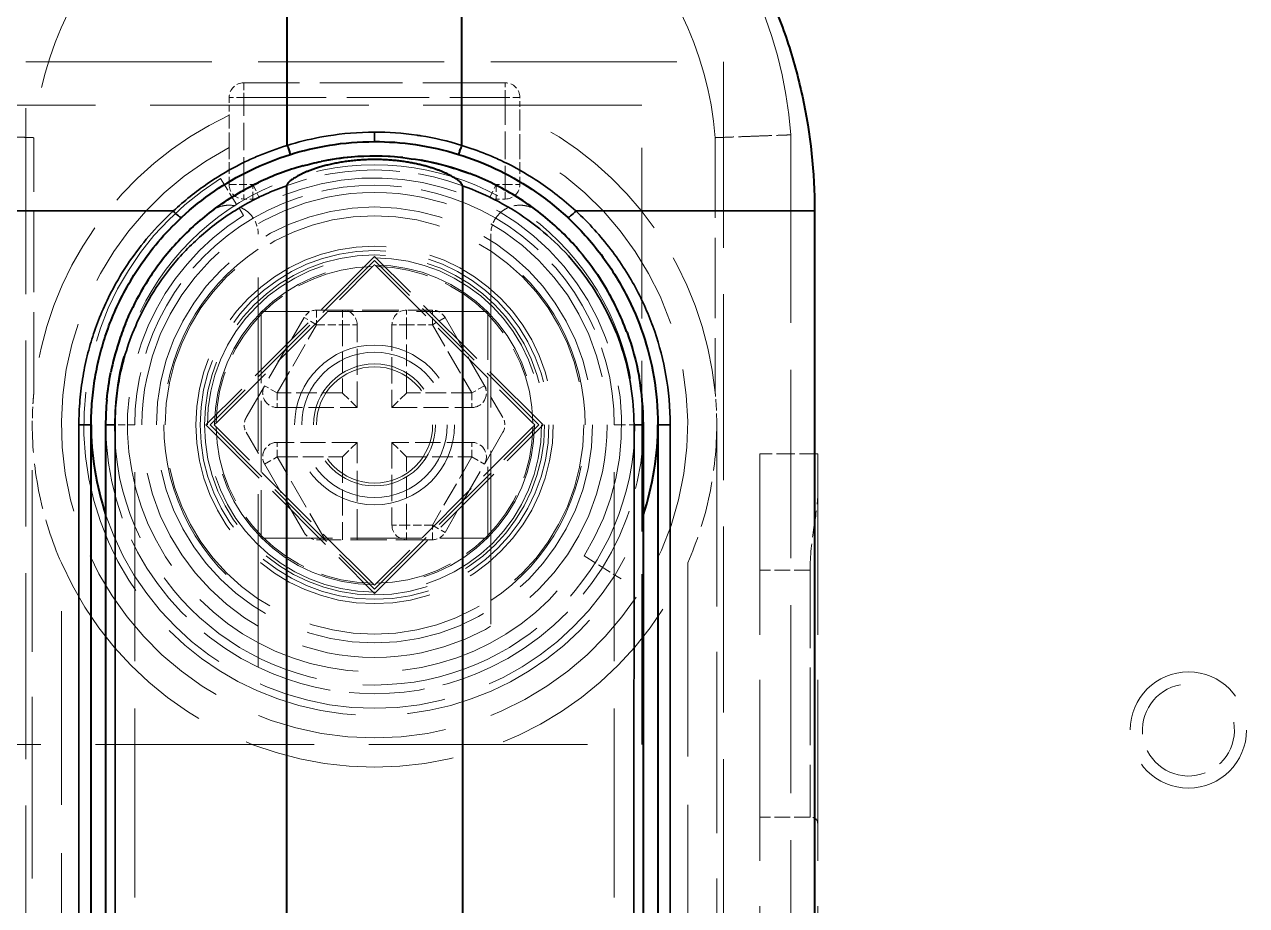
# Model space of a CAD drawing. Header units: millimetres. Extents: x 0 to 2523, y 0 to 1782.
# Drawn here: x 858.29 to 900.33, y 916.43 to 946.76 of the extents above; entities that cross this region are included whole.
import ezdxf

# ---------------------------------------------------------------- set-up
doc = ezdxf.new("R2010")
doc.units = ezdxf.units.MM
doc.header["$LTSCALE"] = 3
doc.linetypes.add('DASHED', pattern=[0.2067, 0.1654, -0.0413])
for name, color, linetype, lineweight in [('가려진 것(ISO)', 2, 'DASHED', 18), ('가려진 좁은 것(ISO)', 2, 'DASHED', 18), ('가시적인 것(ISO)', 3, 'Continuous', 40), ('가시적인 좁은 것(ISO)', 3, 'Continuous', 35)]:
    doc.layers.add(name, color=color, linetype=linetype, lineweight=lineweight)

msp = doc.modelspace()

# ---------------------------------------------------------------- linework, layer by layer
at = {"layer": '가려진 것(ISO)', "ltscale": 12.901145}
for p, q in [((858.3337, 849.4732), (858.3337, 945.4732)), ((858.3337, 945.4732), (882.3337, 945.4732)), ((882.3337, 945.4732), (882.3337, 849.4732))]:
    msp.add_line(p, q, dxfattribs=at)
at = {"layer": '가려진 것(ISO)', "ltscale": 5.71399}
msp.add_line((874.8337, 944.7465), (865.8337, 944.7465), dxfattribs=at)
at = {"layer": '가려진 것(ISO)', "ltscale": 15.158576}
for p, q in [((879.5332, 943.9732), (851.3337, 943.9732)), ((851.3337, 921.9732), (879.5332, 921.9732))]:
    msp.add_line(p, q, dxfattribs=at)
at = {"layer": '가려진 것(ISO)', "ltscale": 0.390028}
for p, q in [((865.3337, 944.2465), (865.3337, 943.632)), ((875.3337, 943.632), (875.3337, 944.2465))]:
    msp.add_line(p, q, dxfattribs=at)
at = {"layer": '가려진 것(ISO)', "ltscale": 11.82605}
msp.add_line((879.5332, 921.9732), (879.5332, 943.9732), dxfattribs=at)
at = {"layer": '가려진 것(ISO)', "ltscale": 5.565338}
for p, q in [((858.6137, 934.0923), (858.6137, 942.8581)), ((882.0537, 942.8581), (882.0537, 934.0923))]:
    msp.add_line(p, q, dxfattribs=at)
at = {"layer": '가려진 것(ISO)', "ltscale": 13.045907}
msp.add_line((884.6537, 942.9553), (884.6537, 853.9679), dxfattribs=at)
at = {"layer": '가려진 것(ISO)', "ltscale": 0.80587}
for p, q in [((865.3337, 942.5159), (865.3337, 941.2465)), ((875.3337, 942.5159), (875.3337, 941.2465))]:
    msp.add_line(p, q, dxfattribs=at)
at = {"layer": '가려진 것(ISO)', "ltscale": 0.952248}
for p, q in [((865.0346, 941.4537), (865.8294, 940.1816)), ((877.5422, 928.4689), (878.8142, 927.674))]:
    msp.add_line(p, q, dxfattribs=at)
at = {"layer": '가려진 것(ISO)', "ltscale": 0.197438}
for p, q in [((866.1449, 940.7465), (865.8337, 940.7465)), ((874.8337, 940.7465), (874.5226, 940.7465))]:
    msp.add_line(p, q, dxfattribs=at)
at = {"layer": '가려진 것(ISO)', "ltscale": 12.0163}
for p, q in [((866.3337, 924.6328), (866.3337, 939.5354)), ((874.3337, 939.5354), (874.3337, 924.6328))]:
    msp.add_line(p, q, dxfattribs=at)
at = {"layer": '가려진 것(ISO)', "ltscale": 5.206071}
for p, q in [((870.3337, 938.7715), (864.5355, 932.9732)), ((876.132, 932.9732), (870.3337, 938.7715)), ((864.5355, 932.9732), (870.3337, 927.1749)), ((870.3337, 927.1749), (876.132, 932.9732))]:
    msp.add_line(p, q, dxfattribs=at)
at = {"layer": '가려진 것(ISO)', "ltscale": 5.079091}
for p, q in [((870.3337, 938.63), (864.6769, 932.9732)), ((875.9906, 932.9732), (870.3337, 938.63)), ((864.6769, 932.9732), (870.3337, 927.3163)), ((870.3337, 927.3163), (875.9906, 932.9732))]:
    msp.add_line(p, q, dxfattribs=at)
at = {"layer": '가려진 것(ISO)', "ltscale": 4.833887}
for p, q in [((864.8841, 933.039), (870.2679, 938.4228)), ((875.7833, 932.9074), (870.3996, 927.5236))]:
    msp.add_line(p, q, dxfattribs=at)
at = {"layer": '가려진 것(ISO)', "ltscale": 4.833891}
msp.add_line((870.3996, 938.4228), (875.7833, 933.039), dxfattribs=at)
at = {"layer": '가려진 것(ISO)', "ltscale": 4.952111}
for p, q in [((874.2337, 936.8732), (866.4337, 936.8732)), ((866.4337, 936.8732), (866.4337, 929.0732)), ((874.2337, 929.0732), (874.2337, 936.8732)), ((866.4337, 929.0732), (874.2337, 929.0732))]:
    msp.add_line(p, q, dxfattribs=at)
at = {"layer": '가려진 것(ISO)', "ltscale": 2.529157}
for p, q in [((868.3419, 936.9232), (872.3256, 936.9232)), ((865.917, 933.2232), (867.9089, 936.6732)), ((872.7586, 936.6732), (874.7505, 933.2232)), ((867.9089, 929.2732), (865.917, 932.7232)), ((874.7505, 932.7232), (872.7586, 929.2732)), ((872.3256, 929.0232), (868.3419, 929.0232))]:
    msp.add_line(p, q, dxfattribs=at)
at = {"layer": '가려진 것(ISO)', "ltscale": 1.809362}
for p, q in [((869.7337, 933.5732), (869.7337, 936.4232)), ((870.9337, 936.4232), (870.9337, 933.5732)), ((870.9337, 932.3732), (870.9337, 929.5232))]:
    msp.add_line(p, q, dxfattribs=at)
at = {"layer": '가려진 것(ISO)', "ltscale": 0.60626}
for p, q in [((869.7337, 933.5732), (869.2337, 934.0732)), ((870.9337, 933.5732), (871.4337, 934.0732)), ((869.7337, 932.3732), (869.2337, 931.8732)), ((870.9337, 932.3732), (871.4337, 931.8732))]:
    msp.add_line(p, q, dxfattribs=at)
at = {"layer": '가려진 것(ISO)', "ltscale": 1.745003}
for p, q in [((866.9851, 933.5732), (869.7337, 933.5732)), ((870.9337, 933.5732), (873.6824, 933.5732)), ((869.7337, 932.3732), (866.9851, 932.3732)), ((873.6824, 932.3732), (870.9337, 932.3732))]:
    msp.add_line(p, q, dxfattribs=at)
at = {"layer": '가려진 것(ISO)', "ltscale": 12.584246}
for p, q in [((858.5604, 854.9383), (858.5604, 932.9732)), ((882.107, 932.9732), (882.107, 854.9383))]:
    msp.add_line(p, q, dxfattribs=at)
at = {"layer": '가려진 것(ISO)', "ltscale": 4.833877}
msp.add_line((870.2679, 927.5236), (864.8842, 932.9074), dxfattribs=at)
at = {"layer": '가려진 것(ISO)', "ltscale": 2.126811}
msp.add_line((869.7337, 929.0232), (869.7337, 932.3732), dxfattribs=at)
at = {"layer": '가려진 것(ISO)', "ltscale": 1.269698}
msp.add_line((885.5837, 931.9732), (883.5837, 931.9732), dxfattribs=at)
at = {"layer": '가려진 것(ISO)', "ltscale": 12.54278}
for p, q in [((883.5837, 931.9732), (883.5837, 861.9732)), ((885.5837, 931.9732), (885.5837, 861.9732))]:
    msp.add_line(p, q, dxfattribs=at)
at = {"layer": '가려진 것(ISO)', "ltscale": 5.39654}
msp.add_line((885.3158, 927.9732), (885.3158, 919.4732), dxfattribs=at)
at = {"layer": '가려진 것(ISO)', "ltscale": 1.099577}
msp.add_line((885.3158, 919.4732), (883.5837, 919.4732), dxfattribs=at)
at = {"layer": '가려진 것(ISO)', "ltscale": 13.510047}
msp.add_circle((870.3337, 932.9732), 8, dxfattribs=at)
at = {"layer": '가려진 것(ISO)', "ltscale": 12.665669}
for radius in [7.5, 2.5]:
    msp.add_circle((870.3337, 932.9732), radius, dxfattribs=at)
at = {"layer": '가려진 것(ISO)', "ltscale": 12.463018}
msp.add_circle((870.3337, 932.9732), 6.15, dxfattribs=at)
at = {"layer": '가려진 것(ISO)', "ltscale": 12.159042}
msp.add_circle((870.3337, 932.9732), 6, dxfattribs=at)
at = {"layer": '가려진 것(ISO)', "ltscale": 11.855066}
msp.add_circle((870.3337, 932.9732), 5.85, dxfattribs=at)
at = {"layer": '가려진 것(ISO)', "ltscale": 14.56552}
msp.add_circle((870.3337, 932.9732), 5.75, dxfattribs=at)
at = {"layer": '가려진 것(ISO)', "ltscale": 13.932237}
msp.add_circle((870.3337, 932.9732), 2.75, dxfattribs=at)
at = {"layer": '가려진 것(ISO)', "ltscale": 10.639162}
msp.add_circle((870.3337, 932.9732), 2.1, dxfattribs=at)
at = {"layer": '가려진 것(ISO)', "ltscale": 10.132536}
msp.add_circle((898.3337, 922.4732), 2, dxfattribs=at)
at = {"layer": '가려진 것(ISO)', "ltscale": 13.887634}
msp.add_arc((870.3337, 941.9346), 14.3563, 4.07705, 175.92295, dxfattribs=at)
at = {"layer": '가려진 것(ISO)', "ltscale": 14.144746}
msp.add_arc((870.3337, 941.9346), 11.7563, 4.50559, 175.49441, dxfattribs=at)
at = {"layer": '가려진 것(ISO)', "ltscale": 0.498548}
for centre, start, end in [((865.8337, 944.2465), 90, 180), ((874.8337, 944.2465), 0, 90), ((865.8337, 941.2465), 180, 270), ((874.8337, 941.2465), 270, 0), ((869.2337, 936.4232), 0, 90), ((871.4337, 936.4232), 90, 180), ((871.4337, 929.5232), 180, 270)]:
    msp.add_arc(centre, 0.5, start, end, dxfattribs=at)
at = {"layer": '가려진 것(ISO)', "ltscale": 9.84415}
for start, end in [(115.13102, 174.54576), (5.45424, 64.86898)]:
    msp.add_arc((870.3337, 932.9732), 11.7733, start, end, dxfattribs=at)
at = {"layer": '가려진 것(ISO)', "ltscale": 14.495155}
msp.add_arc((870.3337, 932.9732), 10, 122, 328, dxfattribs=at)
at = {"layer": '가려진 것(ISO)', "ltscale": 12.281009}
msp.add_arc((870.3337, 932.9732), 8.5, 328, 122, dxfattribs=at)
at = {"layer": '가려진 것(ISO)', "ltscale": 5.221189}
msp.add_arc((870.3337, 932.9732), 8.7733, 63.14639, 116.85361, dxfattribs=at)
at = {"layer": '가려진 것(ISO)', "ltscale": 0.148683}
for centre, start, end in [((866.1449, 941.2465), 270, 296.85361), ((874.5226, 941.2465), 243.14639, 270)]:
    msp.add_arc(centre, 0.5, start, end, dxfattribs=at)
at = {"layer": '가려진 것(ISO)', "ltscale": 12.320882}
msp.add_arc((870.3337, 932.9732), 8.5, 122, 328, dxfattribs=at)
at = {"layer": '가려진 것(ISO)', "ltscale": 0.374779}
for centre, start, end in [((865.3337, 939.5354), 0, 33.8306), ((875.3337, 939.5354), 146.1694, 180)]:
    msp.add_arc(centre, 1, start, end, dxfattribs=at)
at = {"layer": '가려진 것(ISO)', "ltscale": 11.532262}
for start, end in [(123.48538, 236.51462), (303.48538, 56.51462)]:
    msp.add_arc((870.3337, 932.9732), 7.25, start, end, dxfattribs=at)
at = {"layer": '가려진 것(ISO)', "ltscale": 0.332332}
for centre, start, end in [((868.3419, 936.4232), 90, 150), ((872.3256, 936.4232), 30, 90), ((866.35, 932.9732), 150, 210), ((874.3175, 932.9732), 330, 30), ((868.3419, 929.5232), 210, 270), ((872.3256, 929.5232), 270, 330)]:
    msp.add_arc(centre, 0.5, start, end, dxfattribs=at)
at = {"layer": '가려진 것(ISO)', "ltscale": 0.664765}
for centre, start, end in [((866.9851, 934.0732), 150, 270), ((873.6824, 934.0732), 270, 30), ((866.9851, 931.8732), 90, 210), ((873.6824, 931.8732), 330, 90)]:
    msp.add_arc(centre, 0.5, start, end, dxfattribs=at)
at = {"layer": '가려진 것(ISO)', "ltscale": 6.598639}
for start, end in [(180, 244.37797), (295.62203, 0)]:
    msp.add_arc((870.3337, 932.9732), 9.25, start, end, dxfattribs=at)
at = {"layer": '가려진 것(ISO)', "ltscale": 13.093872}
msp.add_arc((870.3337, 932.9732), 9.75, 198.42867, 341.57133, dxfattribs=at)
at = {"layer": '가려진 것(ISO)', "ltscale": 14.627704}
msp.add_arc((870.3337, 932.9732), 11.7733, 203.78546, 336.21454, dxfattribs=at)
at = {"layer": '가려진 것(ISO)', "ltscale": 5.252413}
msp.add_arc((870.3337, 932.9732), 9.25, 244.37797, 295.62203, dxfattribs=at)
at = {"layer": '가려진 것(ISO)', "ltscale": 4.733071}
msp.add_arc((898.3337, 922.4732), 1.582, 100, 10, dxfattribs=at)
at = {"layer": '가려진 것(ISO)', "ltscale": 1.056072}
for points, knots in [([(865.3337, 942.5159), (865.3337, 942.6598), (865.3337, 942.8297), (865.3337, 943.0891), (865.3337, 943.2264), (865.3337, 943.4158), (865.3337, 943.5039), (865.3337, 943.6021), (865.3337, 943.6201), (865.3337, 943.632)], [0.47463503, 0.47463503, 0.47463503, 0.47463503, 0.5177997, 0.5177997, 0.55812163, 0.55812163, 0.59579035, 0.59579035, 0.63156744, 0.63156744, 0.63156744, 0.63156744]), ([(875.3337, 943.632), (875.3337, 943.6201), (875.3337, 943.6021), (875.3337, 943.5039), (875.3337, 943.4158), (875.3337, 943.2264), (875.3337, 943.0891), (875.3337, 942.8297), (875.3337, 942.6598), (875.3337, 942.5159)], [-0.63156744, -0.63156744, -0.63156744, -0.63156744, -0.59579035, -0.59579035, -0.55812163, -0.55812163, -0.5177997, -0.5177997, -0.47463503, -0.47463503, -0.47463503, -0.47463503])]:
    msp.add_open_spline(points, degree=3, knots=knots, dxfattribs=at)
at = {"layer": '가려진 것(ISO)', "ltscale": 1.296848}
msp.add_open_spline([(858.6137, 942.8581), (858.6078, 942.8584), (858.599, 942.8587), (858.5697, 942.8598), (858.5405, 942.861), (858.4969, 942.8627), (858.4401, 942.8649), (858.3834, 942.8671), (858.3136, 942.8699), (858.2332, 942.873), (858.1528, 942.8761), (858.0617, 942.8796), (857.9631, 942.8834), (857.8646, 942.8871), (857.7585, 942.8912), (857.649, 942.8953), (857.5395, 942.8995), (857.4265, 942.9037), (857.3137, 942.9079)], degree=3, knots=[0, 0, 0, 0, 0.1666667, 0.1666667, 0.1666667, 0.3333333, 0.3333333, 0.3333333, 0.5, 0.5, 0.5, 0.6666667, 0.6666667, 0.6666667, 0.8333333, 0.8333333, 0.8333333, 1, 1, 1, 1], dxfattribs=at)
at = {"layer": '가려진 것(ISO)', "ltscale": 1.296841}
msp.add_open_spline([(882.0537, 942.8581), (882.0624, 942.8585), (882.0755, 942.859), (882.1176, 942.8606), (882.1598, 942.8623), (882.2225, 942.8647), (882.3022, 942.8678), (882.3819, 942.8709), (882.4785, 942.8747), (882.5881, 942.8789), (882.6978, 942.8831), (882.8205, 942.8878), (882.9502, 942.8927), (883.0799, 942.8977), (883.2166, 942.9028), (883.3537, 942.9079)], degree=3, knots=[0, 0, 0, 0, 0.2, 0.2, 0.2, 0.4, 0.4, 0.4, 0.6, 0.6, 0.6, 0.8, 0.8, 0.8, 1, 1, 1, 1], dxfattribs=at)
at = {"layer": '가려진 것(ISO)', "ltscale": 1.296803}
msp.add_open_spline([(883.3537, 942.9079), (883.4908, 942.913), (883.6275, 942.9181), (883.7573, 942.9229), (883.887, 942.9276), (884.0097, 942.9321), (884.1193, 942.9361), (884.229, 942.9401), (884.3256, 942.9435), (884.4053, 942.9464), (884.485, 942.9493), (884.5477, 942.9515), (884.5899, 942.953), (884.632, 942.9545), (884.6451, 942.955), (884.6537, 942.9553)], degree=3, knots=[0, 0, 0, 0, 0.2, 0.2, 0.2, 0.4, 0.4, 0.4, 0.6, 0.6, 0.6, 0.8, 0.8, 0.8, 1, 1, 1, 1], dxfattribs=at)
at = {"layer": '가려진 것(ISO)', "ltscale": 0.412345}
msp.add_open_spline([(868.4953, 942.0387), (868.2911, 941.9972), (868.0881, 941.9489), (867.8866, 941.8936), (867.8796, 941.8917), (867.8725, 941.8897), (867.8655, 941.8878)], degree=3, knots=[0.506846175, 0.506846175, 0.506846175, 0.506846175, 0.526315789, 0.526315789, 0.526315789, 0.526994896, 0.526994896, 0.526994896, 0.526994896], dxfattribs=at)
at = {"layer": '가려진 것(ISO)', "ltscale": 1.516147}
msp.add_open_spline([(873.6132, 941.6223), (873.3691, 941.7149), (873.1215, 941.797), (872.8709, 941.8684), (872.3585, 942.0146), (871.8338, 942.1163), (871.3032, 942.1722)], degree=3, knots=[0.343868541, 0.343868541, 0.343868541, 0.343868541, 0.368421053, 0.368421053, 0.368421053, 0.418619154, 0.418619154, 0.418619154, 0.418619154], dxfattribs=at)
at = {"layer": '가려진 것(ISO)', "ltscale": 1.15054}
msp.add_open_spline([(866.3473, 941.3201), (866.3298, 941.3117), (866.3124, 941.3034), (866.295, 941.2949), (865.7812, 941.0456), (865.2872, 940.7461), (864.8301, 940.4077), (864.8248, 940.4038), (864.8196, 940.3999), (864.8143, 940.396)], degree=3, knots=[0.577166266, 0.577166266, 0.577166266, 0.577166266, 0.578947368, 0.578947368, 0.578947368, 0.631578947, 0.631578947, 0.631578947, 0.632184069, 0.632184069, 0.632184069, 0.632184069], dxfattribs=at)
at = {"layer": '가려진 것(ISO)', "ltscale": 1.243258}
for points, knots in [([(866.1644, 940.0921), (866.1598, 940.0991), (866.155, 940.106), (866.0953, 940.1904), (866.0308, 940.2582), (865.8758, 940.3826), (865.7852, 940.4331), (865.5708, 940.5157), (865.4464, 940.5361), (865.2181, 940.5347), (865.1123, 940.5161), (864.9114, 940.4483), (864.8161, 940.3976), (864.7302, 940.3327), (864.7289, 940.3318), (864.7277, 940.3308)], [-0.19610765, -0.19610765, -0.19610765, -0.19610765, -0.19355647, -0.19355647, -0.16478853, -0.16478853, -0.13089559, -0.13089559, -0.08571649, -0.08571649, -0.04378836, -0.04378836, 0, 0, 0.00064711, 0.00064711, 0.00064711, 0.00064711]), ([(874.5031, 940.0921), (874.5077, 940.0991), (874.5125, 940.106), (874.5722, 940.1904), (874.6367, 940.2582), (874.7917, 940.3826), (874.8823, 940.4331), (875.0967, 940.5157), (875.221, 940.5361), (875.4494, 940.5347), (875.5552, 940.5161), (875.7561, 940.4483), (875.8513, 940.3976), (875.9373, 940.3327), (875.9386, 940.3318), (875.9398, 940.3308)], [0.20963423, 0.20963423, 0.20963423, 0.20963423, 0.21275224, 0.21275224, 0.24791191, 0.24791191, 0.28933525, 0.28933525, 0.34455235, 0.34455235, 0.39579616, 0.39579616, 0.44931352, 0.44931352, 0.45010441, 0.45010441, 0.45010441, 0.45010441])]:
    msp.add_open_spline(points, degree=3, knots=knots, dxfattribs=at)
at = {"layer": '가려진 것(ISO)', "ltscale": 0.888502}
msp.add_open_spline([(878.1903, 937.8555), (877.9471, 938.2468), (877.6742, 938.6202), (877.3766, 938.9699)], degree=3, dxfattribs=at)
at = {"layer": '가려진 것(ISO)', "ltscale": 0.059254}
for points, knots in [([(870.3337, 938.4886), (870.3114, 938.4662), (870.2886, 938.4435), (870.2679, 938.4228), (870.2679, 938.4228), (870.2679, 938.4228)], [-0.1732924933, -0.1732924933, -0.1732924933, -0.1732924933, -0.1644983658, -0.1644983658, -0.1644968349, -0.1644968349, -0.1644968349, -0.1644968349]), ([(870.3337, 927.4578), (870.3561, 927.4801), (870.3788, 927.5029), (870.3996, 927.5236), (870.3996, 927.5236), (870.3996, 927.5236)], [-0.1732924939, -0.1732924939, -0.1732924939, -0.1732924939, -0.1644983658, -0.1644983658, -0.1644968349, -0.1644968349, -0.1644968349, -0.1644968349])]:
    msp.add_open_spline(points, degree=3, knots=knots, dxfattribs=at)
at = {"layer": '가려진 것(ISO)', "ltscale": 0.059244}
for points in [[(870.3996, 938.4228), (870.3788, 938.4435), (870.3561, 938.4662), (870.3337, 938.4886)], [(864.8841, 933.039), (864.8634, 933.0183), (864.8407, 932.9956), (864.8183, 932.9732)], [(875.7833, 932.9074), (875.8041, 932.9281), (875.8268, 932.9508), (875.8492, 932.9732)]]:
    msp.add_open_spline(points, degree=3, dxfattribs=at)
at = {"layer": '가려진 것(ISO)', "ltscale": 0.390541}
msp.add_open_spline([(862.0147, 937.0175), (862.001, 936.9893), (861.9875, 936.9611), (861.9741, 936.9329), (861.8986, 936.7735), (861.8295, 936.6159), (861.7662, 936.4604)], degree=3, knots=[0.785600935, 0.785600935, 0.785600935, 0.785600935, 0.789473684, 0.789473684, 0.789473684, 0.81141503, 0.81141503, 0.81141503, 0.81141503], dxfattribs=at)
at = {"layer": '가려진 것(ISO)', "ltscale": 1.002448}
msp.add_open_spline([(879.4326, 934.6387), (879.4323, 934.6403), (879.432, 934.6418), (879.4317, 934.6434), (879.3381, 935.1534), (879.2008, 935.6593), (879.0196, 936.1542)], degree=3, knots=[0.052483153, 0.052483153, 0.052483153, 0.052483153, 0.052631579, 0.052631579, 0.052631579, 0.101004983, 0.101004983, 0.101004983, 0.101004983], dxfattribs=at)
at = {"layer": '가려진 것(ISO)', "ltscale": 0.791166}
for points, knots in [([(858.6137, 934.0923), (858.6137, 934.0915), (858.6136, 934.0904), (858.6129, 934.0832), (858.6124, 934.0778), (858.6105, 934.0581), (858.6088, 934.0397), (858.6048, 933.9945), (858.6017, 933.9584), (858.5931, 933.8523), (858.5862, 933.7562), (858.5686, 933.4601), (858.5604, 933.195), (858.5604, 932.9732)], [0, 0, 0, 0, 0.00370525, 0.00370525, 0.00741051, 0.00741051, 0.01482102, 0.01482102, 0.0255823, 0.0255823, 0.05102133, 0.05102133, 0.11757486, 0.11757486, 0.11757486, 0.11757486]), ([(882.107, 932.9732), (882.107, 933.195), (882.0989, 933.4601), (882.0813, 933.7562), (882.0744, 933.8523), (882.0658, 933.9584), (882.0627, 933.9945), (882.0587, 934.0397), (882.057, 934.0581), (882.0551, 934.0778), (882.0546, 934.0832), (882.0539, 934.0904), (882.0538, 934.0915), (882.0537, 934.0923)], [0.11757486, 0.11757486, 0.11757486, 0.11757486, 0.18412839, 0.18412839, 0.20956742, 0.20956742, 0.2203287, 0.2203287, 0.22773921, 0.22773921, 0.23144446, 0.23144446, 0.23514972, 0.23514972, 0.23514972, 0.23514972])]:
    msp.add_open_spline(points, degree=3, knots=knots, dxfattribs=at)
at = {"layer": '가려진 것(ISO)', "ltscale": 3.177325}
for points, knots in [([(859.5604, 928.2249), (859.2412, 928.9492), (858.979, 929.7521), (858.6384, 931.3843), (858.5604, 932.2133), (858.5604, 932.9732)], [-0.47492577, -0.47492577, -0.47492577, -0.47492577, -0.23746289, -0.23746289, 0, 0, 0, 0]), ([(882.107, 932.9732), (882.107, 932.2133), (882.0291, 931.3843), (881.6885, 929.7521), (881.4263, 928.9492), (881.107, 928.2249)], [-1.43309057, -1.43309057, -1.43309057, -1.43309057, -1.19562768, -1.19562768, -0.95816479, -0.95816479, -0.95816479, -0.95816479])]:
    msp.add_open_spline(points, degree=3, knots=knots, dxfattribs=at)
at = {"layer": '가려진 것(ISO)', "ltscale": 0.059252}
for points, knots in [([(864.8183, 932.9732), (864.8407, 932.9508), (864.8634, 932.9281), (864.8841, 932.9074), (864.8841, 932.9074), (864.8842, 932.9074)], [-0.1732924933, -0.1732924933, -0.1732924933, -0.1732924933, -0.1644983658, -0.1644983658, -0.1644970959, -0.1644970959, -0.1644970959, -0.1644970959]), ([(875.8492, 932.9732), (875.8268, 932.9956), (875.8041, 933.0183), (875.7833, 933.039), (875.7833, 933.039), (875.7833, 933.039)], [-0.1732924933, -0.1732924933, -0.1732924933, -0.1732924933, -0.1644983658, -0.1644983658, -0.1644970961, -0.1644970961, -0.1644970961, -0.1644970961])]:
    msp.add_open_spline(points, degree=3, knots=knots, dxfattribs=at)
at = {"layer": '가려진 것(ISO)', "ltscale": 1.844594}
msp.add_open_spline([(885.3158, 927.9732), (885.3158, 928.4609), (885.378, 928.9739), (885.5163, 929.8805), (885.5835, 930.2818), (885.5837, 930.6189)], degree=3, knots=[-0.61266995, -0.61266995, -0.61266995, -0.61266995, -0.46636399, -0.46636399, -0.33262756, -0.33262756, -0.33262756, -0.33262756], dxfattribs=at)
at = {"layer": '가려진 것(ISO)', "ltscale": 0.059255}
msp.add_open_spline([(870.2679, 927.5236), (870.2679, 927.5236), (870.2679, 927.5236), (870.2886, 927.5029), (870.3114, 927.4801), (870.3337, 927.4578)], degree=3, knots=[-0.0536392431, -0.0536392431, -0.0536392431, -0.0536392431, -0.0536377031, -0.0536377031, -0.0448435038, -0.0448435038, -0.0448435038, -0.0448435038], dxfattribs=at)
at = {"layer": '가려진 것(ISO)', "ltscale": 0.694281}
msp.add_open_spline([(885.5837, 919.2052), (885.5837, 919.289), (885.5667, 919.3595), (885.4833, 919.4499), (885.4164, 919.4703), (885.3292, 919.4731), (885.3225, 919.4732), (885.3158, 919.4732)], degree=3, knots=[0.72435056, 0.72435056, 0.72435056, 0.72435056, 0.77462472, 0.77462472, 0.82489887, 0.82489887, 0.82888396, 0.82888396, 0.82888396, 0.82888396], dxfattribs=at)
at = {"layer": '가려진 좁은 것(ISO)', "ltscale": 0.498548}
for p, q in [((865.8337, 944.7465), (865.8337, 944.2465)), ((874.8337, 944.2465), (874.8337, 944.7465)), ((865.8337, 944.2465), (865.3337, 944.2465)), ((875.3337, 944.2465), (874.8337, 944.2465)), ((865.3337, 941.2465), (865.8337, 941.2465)), ((865.8337, 941.2465), (865.8337, 940.7465)), ((866.1449, 940.7465), (866.1449, 941.2465)), ((866.1449, 941.2465), (866.3707, 940.8004)), ((874.2968, 940.8004), (874.5226, 941.2465)), ((874.5226, 941.2465), (874.5226, 940.7465)), ((874.8337, 940.7465), (874.8337, 941.2465)), ((874.8337, 941.2465), (875.3337, 941.2465)), ((868.3419, 936.9232), (868.3419, 936.4232)), ((869.2337, 936.9232), (869.2337, 936.4232)), ((871.4337, 936.4232), (871.4337, 936.9232)), ((872.3256, 936.4232), (872.3256, 936.9232)), ((868.3419, 936.4232), (867.9089, 936.6732)), ((869.2337, 936.4232), (869.7337, 936.4232)), ((871.4337, 936.4232), (870.9337, 936.4232)), ((872.7586, 936.6732), (872.3256, 936.4232)), ((866.9851, 934.0732), (866.5521, 934.3232)), ((874.1154, 934.3232), (873.6824, 934.0732)), ((866.9851, 934.0732), (866.9851, 933.5732)), ((873.6824, 934.0732), (873.6824, 933.5732)), ((866.9851, 931.8732), (866.9851, 932.3732)), ((873.6824, 931.8732), (873.6824, 932.3732)), ((866.5521, 931.6232), (866.9851, 931.8732)), ((873.6824, 931.8732), (874.1154, 931.6232)), ((871.4337, 929.5232), (870.9337, 929.5232)), ((871.4337, 929.0232), (871.4337, 929.5232)), ((872.3256, 929.5232), (872.7586, 929.2732)), ((872.3256, 929.0232), (872.3256, 929.5232))]:
    msp.add_line(p, q, dxfattribs=at)
at = {"layer": '가려진 좁은 것(ISO)', "ltscale": 1.904597}
for p, q in [((865.8337, 941.2465), (865.8337, 944.2465)), ((874.8337, 944.2465), (874.8337, 941.2465))]:
    msp.add_line(p, q, dxfattribs=at)
at = {"layer": '가려진 좁은 것(ISO)', "ltscale": 5.71399}
msp.add_line((865.8337, 944.2465), (874.8337, 944.2465), dxfattribs=at)
at = {"layer": '가려진 좁은 것(ISO)', "ltscale": 0.197438}
for p, q in [((866.1449, 941.2465), (865.8337, 941.2465)), ((874.8337, 941.2465), (874.5226, 941.2465))]:
    msp.add_line(p, q, dxfattribs=at)
at = {"layer": '가려진 좁은 것(ISO)', "ltscale": 1.722727}
for p, q in [((866.9851, 934.0732), (868.3419, 936.4232)), ((872.3256, 936.4232), (873.6824, 934.0732)), ((873.6824, 931.8732), (872.3256, 929.5232))]:
    msp.add_line(p, q, dxfattribs=at)
at = {"layer": '가려진 좁은 것(ISO)', "ltscale": 0.56614}
for p, q in [((868.3419, 936.4232), (869.2337, 936.4232)), ((871.4337, 936.4232), (872.3256, 936.4232)), ((872.3256, 929.5232), (871.4337, 929.5232))]:
    msp.add_line(p, q, dxfattribs=at)
at = {"layer": '가려진 좁은 것(ISO)', "ltscale": 1.491912}
for p, q in [((869.2337, 936.4232), (869.2337, 934.0732)), ((871.4337, 934.0732), (871.4337, 936.4232)), ((871.4337, 929.5232), (871.4337, 931.8732))]:
    msp.add_line(p, q, dxfattribs=at)
at = {"layer": '가려진 좁은 것(ISO)', "ltscale": 1.427554}
for p, q in [((869.2337, 934.0732), (866.9851, 934.0732)), ((873.6824, 934.0732), (871.4337, 934.0732)), ((866.9851, 931.8732), (869.2337, 931.8732)), ((871.4337, 931.8732), (873.6824, 931.8732))]:
    msp.add_line(p, q, dxfattribs=at)
at = {"layer": '가려진 좁은 것(ISO)', "ltscale": 0.470491}
msp.add_line((862.0837, 932.9732), (861.4086, 932.9732), dxfattribs=at)
at = {"layer": '가려진 좁은 것(ISO)', "ltscale": 13.116171}
for p, q in [((862.0837, 867.9065), (862.0837, 932.9732)), ((878.5837, 867.9065), (878.5837, 932.9732))]:
    msp.add_line(p, q, dxfattribs=at)
at = {"layer": '가려진 좁은 것(ISO)', "ltscale": 0.997197}
msp.add_line((879.5837, 932.9732), (878.5837, 932.9732), dxfattribs=at)
at = {"layer": '가려진 좁은 것(ISO)', "ltscale": 2.089287}
msp.add_line((868.6306, 929.0232), (866.9851, 931.8732), dxfattribs=at)
at = {"layer": '가려진 좁은 것(ISO)', "ltscale": 1.809362}
msp.add_line((869.2337, 931.8732), (869.2337, 929.0232), dxfattribs=at)
at = {"layer": '가려진 좁은 것(ISO)', "ltscale": 13.426841}
for p, q in [((859.5604, 869.943), (859.5604, 928.2249)), ((881.107, 928.2249), (881.107, 869.943))]:
    msp.add_line(p, q, dxfattribs=at)
at = {"layer": '가려진 좁은 것(ISO)', "ltscale": 1.099577}
msp.add_line((885.3158, 927.9732), (883.5837, 927.9732), dxfattribs=at)
at = {"layer": '가려진 좁은 것(ISO)', "ltscale": 12.955171}
msp.add_circle((870.3337, 932.9732), 8.95, dxfattribs=at)
at = {"layer": '가려진 좁은 것(ISO)', "ltscale": 12.159042}
msp.add_circle((870.3337, 932.9732), 7.2, dxfattribs=at)
at = {"layer": '가려진 좁은 것(ISO)', "ltscale": 13.932237}
msp.add_circle((870.3337, 932.9732), 5.5, dxfattribs=at)
at = {"layer": '가려진 좁은 것(ISO)', "ltscale": 10.132536}
msp.add_circle((870.3337, 932.9732), 2, dxfattribs=at)
at = {"layer": '가려진 좁은 것(ISO)', "ltscale": 13.198709}
msp.add_arc((870.3337, 932.9732), 10.7733, 117.65265, 62.34735, dxfattribs=at)
at = {"layer": '가려진 좁은 것(ISO)', "ltscale": 5.518756}
msp.add_arc((870.3337, 932.9732), 9.2733, 63.14639, 116.85361, dxfattribs=at)
at = {"layer": '가려진 좁은 것(ISO)', "ltscale": 5.550123}
msp.add_arc((870.3337, 932.9732), 8.25, 59.644, 120.356, dxfattribs=at)
at = {"layer": '가려진 좁은 것(ISO)', "ltscale": 5.452487}
for start, end in [(120.356, 180), (0, 59.644)]:
    msp.add_arc((870.3337, 932.9732), 8.25, start, end, dxfattribs=at)
at = {"layer": '가려진 좁은 것(ISO)', "ltscale": 5.351567}
for start, end in [(90.69223, 179.30793), (270.69223, 359.30793)]:
    msp.add_arc((870.3337, 932.9732), 5.45, start, end, dxfattribs=at)
at = {"layer": '가려진 좁은 것(ISO)', "ltscale": 5.35157}
msp.add_arc((870.3337, 932.9732), 5.45, 0.69221, 89.30796, dxfattribs=at)
at = {"layer": '가려진 좁은 것(ISO)', "ltscale": 5.351559}
msp.add_arc((870.3337, 932.9732), 5.45, 180.69221, 269.30777, dxfattribs=at)
at = {"layer": '가시적인 것(ISO)'}
for p, q in [((867.3337, 942.5932), (867.3337, 949.1418)), ((873.3337, 942.5932), (873.3337, 949.1418)), ((867.3108, 941.2061), (867.3108, 871.0084)), ((873.3567, 941.206), (873.3567, 871.0084)), ((885.4712, 940.3379), (885.4712, 852.984)), ((860.5837, 852.9763), (860.5837, 932.9732)), ((861.0837, 932.9732), (861.0837, 844.6232)), ((879.5837, 844.6229), (879.5837, 932.9733)), ((880.0837, 932.9732), (880.0837, 852.9777))]:
    msp.add_line(p, q, dxfattribs=at)
for points, knots in [([(883.7973, 948.0381), (884.0759, 947.4379), (884.3202, 946.8214), (884.7388, 945.5657), (884.9133, 944.9263), (885.3319, 942.9852), (885.4712, 941.6608), (885.4712, 940.3379)], [-0.79365146, -0.79365146, -0.79365146, -0.79365146, -0.59526888, -0.59526888, -0.39685764, -0.39685764, -0.000001, -0.000001, -0.000001, -0.000001]), ([(870.3349, 942.7232), (870.7895, 942.7231), (871.2616, 942.6913), (871.7458, 942.6204), (872.23, 942.5495), (872.7262, 942.4396), (873.2267, 942.2841)], [0.00000001, 0.00000001, 0.00000001, 0.00000001, 0.5, 0.5, 0.5, 1, 1, 1, 1]), ([(863.6995, 940.1181), (864.0534, 940.4467), (864.432, 940.7486), (864.8235, 941.0168), (865.215, 941.285), (865.6185, 941.5209), (866.053, 941.7332), (866.4875, 941.9455), (866.9537, 942.1328), (867.4408, 942.2841)], [0, 0, 0, 0, 0.33333333, 0.33333333, 0.33333333, 0.66666667, 0.66666667, 0.66666667, 1, 1, 1, 1]), ([(867.3338, 942.5932), (867.3503, 942.5425), (867.3676, 942.486), (867.3829, 942.4388), (867.3981, 942.3917), (867.4115, 942.3527), (867.4216, 942.3255), (867.4317, 942.2982), (867.4383, 942.2833), (867.4408, 942.2841)], [0, 0, 0, 0, 0.33333333, 0.33333333, 0.33333333, 0.66666667, 0.66666667, 0.66666667, 1, 1, 1, 1]), ([(871.3032, 942.1722), (871.2775, 942.175), (871.2518, 942.1776), (871.226, 942.1801), (870.6692, 942.234), (870.1064, 942.2374), (869.5469, 942.1897), (869.1944, 942.1596), (868.8432, 942.1092), (868.4953, 942.0387)], [0.418619154, 0.418619154, 0.418619154, 0.418619154, 0.421052632, 0.421052632, 0.421052632, 0.473684211, 0.473684211, 0.473684211, 0.506846175, 0.506846175, 0.506846175, 0.506846175]), ([(873.2267, 942.2841), (873.229, 942.2834), (873.2355, 942.2983), (873.2457, 942.3255), (873.2558, 942.3528), (873.2693, 942.3917), (873.2846, 942.4388), (873.2999, 942.486), (873.3173, 942.5425), (873.3337, 942.5932)], [0, 0, 0, 0, 0.3333333, 0.3333333, 0.3333333, 0.6666667, 0.6666667, 0.6666667, 1, 1, 1, 1]), ([(873.2267, 942.2841), (873.6472, 942.1535), (874.0729, 941.9897), (874.4938, 941.7911), (874.9148, 941.5925), (875.3313, 941.3598), (875.746, 941.0831), (876.1606, 940.8064), (876.5728, 940.485), (876.968, 940.1181)], [0, 0, 0, 0, 0.33333333, 0.33333333, 0.33333333, 0.66666667, 0.66666667, 0.66666667, 0.99999998, 0.99999998, 0.99999998, 0.99999998]), ([(877.3766, 938.9699), (877.3034, 939.0558), (877.2288, 939.1403), (877.1527, 939.2233), (876.7624, 939.6492), (876.3346, 940.0355), (875.8788, 940.3769), (875.423, 940.7183), (874.9392, 941.0149), (874.4354, 941.2641), (874.1667, 941.397), (873.8923, 941.5165), (873.6132, 941.6223)], [0.20027112, 0.20027112, 0.20027112, 0.20027112, 0.21052632, 0.21052632, 0.21052632, 0.26315789, 0.26315789, 0.26315789, 0.31578947, 0.31578947, 0.31578947, 0.34386854, 0.34386854, 0.34386854, 0.34386854]), ([(860.5837, 932.9732), (860.5837, 933.2515), (860.5957, 933.5272), (860.6187, 933.7983), (860.6417, 934.0694), (860.6757, 934.336), (860.7204, 934.6), (860.7651, 934.864), (860.8207, 935.1254), (860.8845, 935.3763), (860.9483, 935.6272), (861.0198, 935.8676), (861.1017, 936.1087), (861.1836, 936.3498), (861.2759, 936.5916), (861.3845, 936.8429), (861.4932, 937.0941), (861.6185, 937.3549), (861.7632, 937.6216), (861.9078, 937.8883), (862.0718, 938.1611), (862.2589, 938.4376), (862.4461, 938.7142), (862.6564, 938.9946), (862.8951, 939.2763), (863.1338, 939.558), (863.401, 939.8409), (863.6995, 940.1181)], [0, 0, 0, 0, 0.1111111, 0.1111111, 0.1111111, 0.2222222, 0.2222222, 0.2222222, 0.3333333, 0.3333333, 0.3333333, 0.4444444, 0.4444444, 0.4444444, 0.5555556, 0.5555556, 0.5555556, 0.6666667, 0.6666667, 0.6666667, 0.7777778, 0.7777778, 0.7777778, 0.8888889, 0.8888889, 0.8888889, 1, 1, 1, 1]), ([(864.8143, 940.396), (864.3633, 940.0606), (863.9489, 939.6871), (863.5864, 939.3006), (863.2197, 938.9095), (862.9052, 938.5058), (862.6393, 938.1072), (862.3929, 937.7379), (862.1876, 937.3733), (862.0147, 937.0175)], [0.63218407, 0.63218407, 0.63218407, 0.63218407, 0.68421053, 0.68421053, 0.68421053, 0.73684211, 0.73684211, 0.73684211, 0.78560093, 0.78560093, 0.78560093, 0.78560093]), ([(876.968, 940.1181), (877.406, 939.7114), (877.7904, 939.2796), (878.1251, 938.8347), (878.4598, 938.3898), (878.7446, 937.9317), (878.9829, 937.4737), (879.2212, 937.0158), (879.4141, 936.5586), (879.5721, 936.0902), (879.7301, 935.6217), (879.8539, 935.1425), (879.9428, 934.6248), (880.0318, 934.1072), (880.0837, 933.5509), (880.0837, 932.9732)], [0, 0, 0, 0, 0.2, 0.2, 0.2, 0.4, 0.4, 0.4, 0.6, 0.6, 0.6, 0.8, 0.8, 0.8, 1, 1, 1, 1]), ([(879.0196, 936.1542), (879.0036, 936.1978), (878.9873, 936.2413), (878.9707, 936.2847), (878.765, 936.821), (878.5068, 937.3436), (878.2014, 937.8377), (878.1977, 937.8436), (878.194, 937.8496), (878.1903, 937.8555)], [0.101004983, 0.101004983, 0.101004983, 0.101004983, 0.105263158, 0.105263158, 0.105263158, 0.157894737, 0.157894737, 0.157894737, 0.158528864, 0.158528864, 0.158528864, 0.158528864]), ([(861.7662, 936.4604), (861.6777, 936.2429), (861.6005, 936.0295), (861.533, 935.8209), (861.4173, 935.4632), (861.3299, 935.1195), (861.264, 934.7904)], [0.81141503, 0.81141503, 0.81141503, 0.81141503, 0.842105263, 0.842105263, 0.842105263, 0.894723369, 0.894723369, 0.894723369, 0.894723369]), ([(860.5837, 932.9732), (860.5837, 932.4847), (860.6227, 931.9501), (860.7936, 930.8908), (860.9254, 930.3662), (861.0837, 929.891)], [0, 0, 0, 0, 0.15025987, 0.15025987, 0.30051975, 0.30051975, 0.30051975, 0.30051975]), ([(879.5837, 929.891), (879.7421, 930.3662), (879.8739, 930.8908), (880.0448, 931.9501), (880.0837, 932.4847), (880.0837, 932.9732)], [0.59163886, 0.59163886, 0.59163886, 0.59163886, 0.74189874, 0.74189874, 0.89215861, 0.89215861, 0.89215861, 0.89215861])]:
    msp.add_open_spline(points, degree=3, knots=knots, dxfattribs=at)
for points in [[(867.4408, 942.2841), (867.8599, 942.4143), (868.7646, 942.6335), (869.7943, 942.7232), (870.3349, 942.7232)], [(867.8655, 941.8878), (867.3466, 941.7441), (866.8383, 941.5546), (866.3473, 941.3201)], [(873.3567, 941.206), (873.3567, 941.2221), (873.346, 941.2525), (873.3164, 941.2948), (873.2802, 941.333), (873.2381, 941.3703), (873.1904, 941.4074), (873.1367, 941.4448), (873.0764, 941.4831), (873.0092, 941.5223), (872.935, 941.5622), (872.8545, 941.6024), (872.7677, 941.6427), (872.6728, 941.6836), (872.57, 941.7247), (872.459, 941.7657), (872.3398, 941.8063), (872.2122, 941.8462), (872.076, 941.885), (871.9313, 941.9222), (871.7779, 941.9575), (871.6159, 941.9903), (871.4453, 942.0202), (871.2662, 942.0466), (871.0789, 942.0691), (870.8829, 942.0871), (870.6802, 942.0999), (870.4724, 942.107), (870.2615, 942.108), (870.0492, 942.1028), (869.8374, 942.0912), (869.6279, 942.0734), (869.4227, 942.0496), (869.2233, 942.0205), (869.0316, 941.9866), (868.8493, 941.9487), (868.6777, 941.9078), (868.5187, 941.8649), (868.3729, 941.821), (868.2394, 941.7767), (868.1176, 941.7325), (868.007, 941.6888), (867.9065, 941.6458), (867.816, 941.6039), (867.7329, 941.5624), (867.6571, 941.5216), (867.5892, 941.4819), (867.5289, 941.4434), (867.4755, 941.406), (867.4284, 941.3693), (867.3869, 941.3324), (867.3512, 941.2946), (867.3218, 941.2526), (867.3108, 941.222), (867.3108, 941.2061)], [(867.8655, 941.8878), (868.0734, 941.9454), (868.2836, 941.9957), (868.4953, 942.0386)], [(871.3032, 942.1722), (872.0921, 942.0892), (872.8756, 941.902), (873.6132, 941.6223)], [(864.8143, 940.396), (865.2921, 940.7513), (865.8076, 941.0623), (866.3473, 941.3201)], [(877.3766, 938.9699), (877.6745, 938.62), (877.9472, 938.2467), (878.1903, 937.8555)], [(861.7663, 936.4604), (861.843, 936.6489), (861.9259, 936.8348), (862.0147, 937.0175)], [(879.0196, 936.1542), (879.1992, 935.6638), (879.338, 935.1547), (879.4325, 934.6387)], [(861.1245, 933.8409), (861.1546, 934.1596), (861.2012, 934.4771), (861.264, 934.7904)], [(879.5837, 932.9733), (879.5837, 933.5269), (879.5339, 934.0853), (879.4326, 934.6387)], [(861.1245, 933.8409), (861.0961, 933.539), (861.0837, 933.2487), (861.0837, 932.9732)]]:
    msp.add_open_spline(points, degree=3, dxfattribs=at)
at = {"layer": '가시적인 좁은 것(ISO)'}
for p, q in [((855.1963, 940.3379), (863.4126, 940.3379)), ((877.2549, 940.3379), (885.4712, 940.3379)), ((860.1621, 852.9763), (860.1621, 932.9732)), ((860.5837, 932.9732), (860.1621, 932.9732)), ((861.0837, 932.9732), (861.4086, 932.9732)), ((861.4086, 932.9732), (861.4086, 844.6232)), ((879.259, 844.6237), (879.2605, 932.973)), ((880.0837, 932.9732), (880.5054, 932.9732)), ((880.5054, 932.9732), (880.5054, 852.9763))]:
    msp.add_line(p, q, dxfattribs=at)
for centre, major_axis, ratio, start_param, end_param in [((870.335, 943.0232), (0, -0.3), 0.0000112, 4.6212979, 6.2831853), ((863.4954, 940.3379), (0.2041, -0.2198), 0.2058047, 4.5235686, 6.2831853), ((877.1721, 940.3379), (-0.2041, -0.2198), 0.2058047, 0, 1.7596166)]:
    msp.add_ellipse(centre, major_axis=major_axis, ratio=ratio, start_param=start_param, end_param=end_param, dxfattribs=at)
for points, knots in [([(867.3338, 942.5932), (867.6872, 942.7048), (868.0592, 942.7982), (868.4525, 942.8721), (868.5461, 942.8897), (868.6409, 942.9061), (868.7369, 942.9215), (869.2365, 943.0013), (869.7697, 943.0505), (870.335, 943.0505)], [0, 0, 0, 0, 0.4038634, 0.4038634, 0.4038634, 0.5, 0.5, 0.5, 1, 1, 1, 1]), ([(870.335, 943.0505), (870.8107, 943.0504), (871.2979, 943.0152), (871.7982, 942.9421), (871.8393, 942.9361), (871.8805, 942.9298), (871.9218, 942.9233), (872.3827, 942.8504), (872.8545, 942.7445), (873.3337, 942.5932)], [0.00000001, 0.00000001, 0.00000001, 0.00000001, 0.5, 0.5, 0.5, 0.54110047, 0.54110047, 0.54110047, 0.9999982, 0.9999982, 0.9999982, 0.9999982]), ([(863.4126, 940.3379), (863.7854, 940.6833), (864.1807, 940.9965), (864.5899, 941.2768), (864.6583, 941.3237), (864.7271, 941.3696), (864.7963, 941.4146), (865.1415, 941.6388), (865.4981, 941.8412), (865.877, 942.0239), (866.0267, 942.0962), (866.18, 942.1653), (866.3365, 942.2313), (866.6556, 942.3657), (866.9884, 942.4867), (867.3338, 942.5931)], [0, 0, 0, 0, 0.33333333, 0.33333333, 0.33333333, 0.38903885, 0.38903885, 0.38903885, 0.66666667, 0.66666667, 0.66666667, 0.77640056, 0.77640056, 0.77640056, 0.99999695, 0.99999695, 0.99999695, 0.99999695]), ([(873.3337, 942.5932), (873.6157, 942.5063), (873.8974, 942.4077), (874.178, 942.2949), (874.3403, 942.2297), (874.5023, 942.1597), (874.6637, 942.0846), (875.0234, 941.917), (875.3803, 941.7235), (875.7354, 941.5009), (875.8151, 941.4509), (875.8946, 941.3995), (875.9741, 941.3465), (876.4077, 941.0576), (876.8385, 940.7237), (877.2549, 940.3379)], [0, 0, 0, 0, 0.21119499, 0.21119499, 0.21119499, 0.33333333, 0.33333333, 0.33333333, 0.60556696, 0.60556696, 0.60556696, 0.66666667, 0.66666667, 0.66666667, 0.99999999, 0.99999999, 0.99999999, 0.99999999]), ([(867.3108, 941.2061), (866.8112, 941.0298), (866.3381, 940.8148), (865.8839, 940.5581), (865.4297, 940.3013), (864.9945, 940.0027), (864.5989, 939.6778), (864.2033, 939.3529), (863.8473, 939.0016), (863.5368, 938.6441), (863.2264, 938.2866), (862.9615, 937.9229), (862.7366, 937.5655), (862.5117, 937.2081), (862.3269, 936.8571), (862.1729, 936.516), (862.0188, 936.1749), (861.8956, 935.8436), (861.7964, 935.5246), (861.6972, 935.2056), (861.622, 934.8988), (861.565, 934.6044), (861.508, 934.3099), (861.4692, 934.0279), (861.4444, 933.7563), (861.4195, 933.4846), (861.4086, 933.2234), (861.4086, 932.9732)], [0, 0, 0, 0, 0.1111111, 0.1111111, 0.1111111, 0.2222222, 0.2222222, 0.2222222, 0.3333333, 0.3333333, 0.3333333, 0.4444444, 0.4444444, 0.4444444, 0.5555556, 0.5555556, 0.5555556, 0.6666667, 0.6666667, 0.6666667, 0.7777778, 0.7777778, 0.7777778, 0.8888889, 0.8888889, 0.8888889, 1, 1, 1, 1]), ([(873.3567, 941.206), (873.7873, 941.05), (874.2029, 940.8699), (874.6028, 940.6573), (875.0027, 940.4447), (875.387, 940.1996), (875.7499, 939.9279), (876.1127, 939.6562), (876.4541, 939.3579), (876.7699, 939.0353), (877.0856, 938.7127), (877.3758, 938.3659), (877.6371, 937.9996), (877.8985, 937.6333), (878.131, 937.2475), (878.3332, 936.8473), (878.5355, 936.447), (878.7074, 936.0322), (878.8452, 935.6064), (878.983, 935.1805), (879.0867, 934.7436), (879.1551, 934.3038), (879.2235, 933.864), (879.2567, 933.4213), (879.2605, 932.973)], [0, 0, 0, 0, 0.125, 0.125, 0.125, 0.25, 0.25, 0.25, 0.375, 0.375, 0.375, 0.5, 0.5, 0.5, 0.625, 0.625, 0.625, 0.75, 0.75, 0.75, 0.875, 0.875, 0.875, 1, 1, 1, 1]), ([(860.1621, 932.9732), (860.1621, 933.2607), (860.1746, 933.5444), (860.1986, 933.8237), (860.2226, 934.103), (860.258, 934.3779), (860.3047, 934.6501), (860.3514, 934.9222), (860.4095, 935.1916), (860.4759, 935.4502), (860.5423, 935.7089), (860.617, 935.9567), (860.7025, 936.2052), (860.7879, 936.4537), (860.8841, 936.7029), (860.9975, 936.9619), (861.111, 937.2209), (861.2417, 937.4897), (861.3926, 937.7646), (861.5434, 938.0396), (861.7145, 938.3206), (861.9098, 938.6058), (862.1051, 938.8909), (862.3246, 939.1801), (862.5734, 939.4702), (862.8222, 939.7603), (863.1003, 940.0514), (863.4126, 940.3379)], [0, 0, 0, 0, 0.1111111, 0.1111111, 0.1111111, 0.2222222, 0.2222222, 0.2222222, 0.3333333, 0.3333333, 0.3333333, 0.4444444, 0.4444444, 0.4444444, 0.5555556, 0.5555556, 0.5555556, 0.6666667, 0.6666667, 0.6666667, 0.7777778, 0.7777778, 0.7777778, 0.8888889, 0.8888889, 0.8888889, 1, 1, 1, 1]), ([(877.2549, 940.3379), (877.7151, 939.9156), (878.1138, 939.4729), (878.462, 939.0151), (878.8102, 938.5572), (879.1078, 938.0843), (879.3569, 937.6122), (879.606, 937.1402), (879.8065, 936.669), (879.9716, 936.1861), (880.1367, 935.7031), (880.2662, 935.2082), (880.3584, 934.6757), (880.4505, 934.1431), (880.5054, 933.5728), (880.5054, 932.9732)], [0, 0, 0, 0, 0.2, 0.2, 0.2, 0.4, 0.4, 0.4, 0.6, 0.6, 0.6, 0.8, 0.8, 0.8, 1, 1, 1, 1]), ([(879.2605, 932.973), (879.3235, 932.973), (879.3804, 932.9731), (879.4288, 932.9731), (879.4772, 932.9732), (879.5167, 932.9732), (879.5433, 932.9733), (879.5699, 932.9733), (879.5837, 932.9733), (879.5837, 932.9733)], [0.00000003, 0.00000003, 0.00000003, 0.00000003, 0.33333333, 0.33333333, 0.33333333, 0.66666667, 0.66666667, 0.66666667, 1, 1, 1, 1])]:
    msp.add_open_spline(points, degree=3, knots=knots, dxfattribs=at)

doc.saveas('drawing.dxf')
